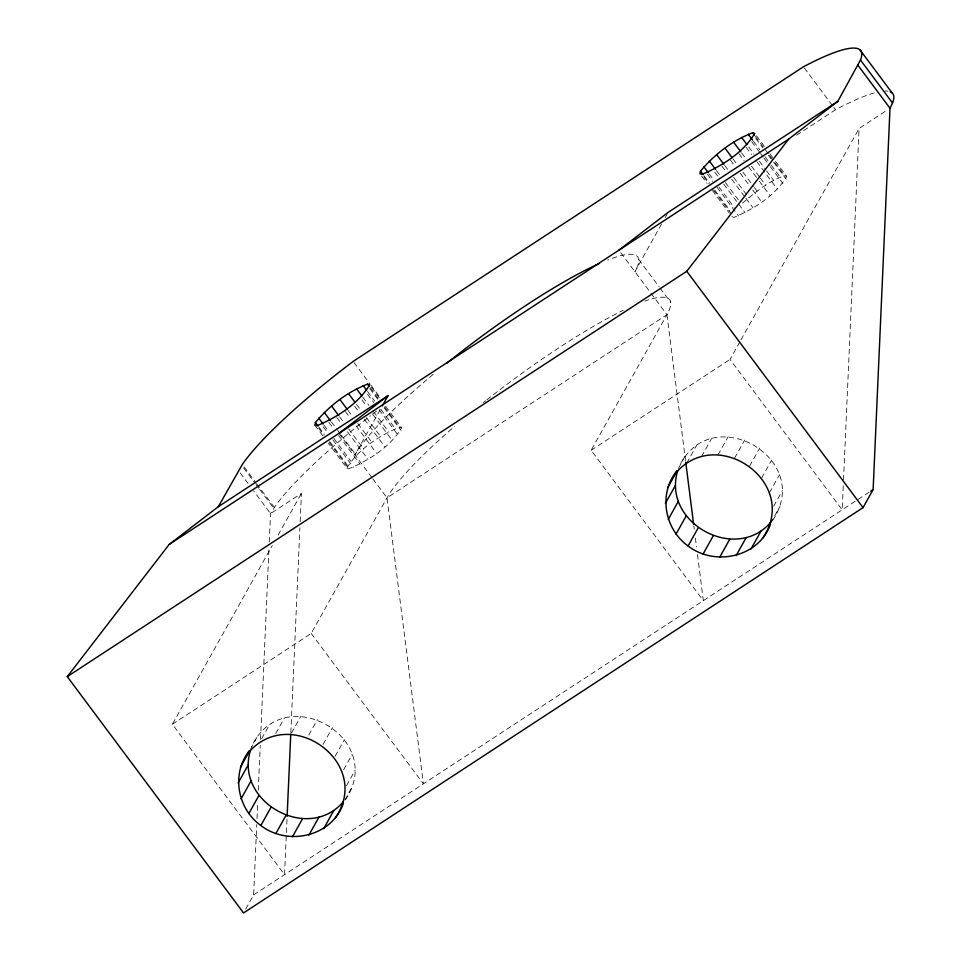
<?xml version="1.0" encoding="UTF-8"?>
<svg xmlns="http://www.w3.org/2000/svg" width="961" height="961" viewBox="0 0 961 961"><rect width="100%" height="100%" fill="white"/><g stroke="black" fill="none" stroke-linecap="round" stroke-linejoin="round"><path stroke-width="0.72" stroke-dasharray="4.8 3.6" d="M245.704 909.082L253.632 894.895L256.743 824.61M257.007 818.628L257.728 802.183M258.269 790.218L260.251 745.364M260.515 739.381L268.996 547.974M269.26 541.992L270.521 513.582L274.365 507.456A175.695 29.142 -36.7 0 1 370.55 415.669M286.991 819.349L284.54 874.666L172.367 724.282L272.263 545.548M290.835 732.618L299.904 527.757M300.168 521.775L301.43 493.365L270.521 513.582L253.608 490.903M843.253 485.882L842.196 509.81L730.024 359.426L740.234 341.155M843.518 479.899L859.074 128.498L887.532 109.878M345.419 799.804C387.283 737.58 282.81 678.886 251.47 746.901M772.656 520.261C814.231 458.986 711.753 399.752 679.427 466.073M346.897 468.079C358.129 449.111 379.451 435.573 399.644 427.116L401.686 427.789C390.442 446.745 369.132 460.283 348.927 468.74L346.897 468.079L328.194 443.009M731.97 216.693L734.012 217.366C754.205 208.897 775.515 195.371 786.759 176.404L775.191 160.895M250.581 749.196L257.956 735.297M678.49 468.391L685.193 455.754M278.101 535.109L301.43 493.365M380.16 409.794L354.969 454.865A178.085 29.539 -36.7 0 1 433.699 373.937M172.367 724.282L311.22 633.431L387.007 497.834A178.085 29.539 -36.7 0 1 454.625 426.336M261.656 738.709L269.585 724.522M275.747 733.471L284.396 717.999M291.495 733.063L300.865 716.293M308.781 735.093L317.43 719.621M323.064 744.403L332.434 727.645M335.077 756.331L344.446 739.574M343.63 769.713L352.279 754.241M346.501 785.666L355.15 770.193M661.54 224.045L634.909 271.699A178.085 29.539 -36.7 0 0 607.736 260.011M665.144 217.606L667.294 213.75M344.855 800.093L352.783 785.906M697.47 554.485L703.344 600.661L591.171 450.265L666.958 314.667L619.773 251.41M740.955 339.858L859.074 128.498M686.743 463.034L696.821 444.979M701.542 456.511L711.633 438.456M718.011 454.817L728.102 436.762M734.576 458.133L744.667 440.09M749.592 466.157L759.683 448.102M761.605 478.085L771.695 460.031M769.425 492.753L779.515 474.698M773.737 506.135L782.386 490.651M770.65 523.132L780.02 506.363M742.493 203.143C755.262 192.38 768.62 180.98 784.729 175.743L786.759 176.404M796.633 135.177L835.517 109.734A175.719 29.142 -36.7 0 1 875.723 92.532M311.22 633.431L423.393 783.828L387.007 497.834L666.958 314.667A178.085 29.539 -36.7 0 0 644.795 301.105M591.171 450.265L730.024 359.426M253.632 894.895L870.654 491.191M804.369 67.967L832.851 106.154M833.74 107.344L835.517 109.734M756.499 135.825L764.512 146.565M769.845 153.724L774.302 159.694M755.346 136.354L768.704 154.253M769.593 155.454L774.037 161.412M774.938 162.613L784.729 175.743M755.839 138.468L762.962 148.018M768.307 155.177L772.764 161.148M773.653 162.349L786.11 179.058M753.496 141.303L759.731 149.652M765.076 156.811L770.41 163.983M771.311 165.172L780.212 177.112M751.694 141.627L759.707 152.367M760.595 153.568L763.274 157.148M764.163 158.337L769.497 165.496M770.386 166.697L782.855 183.407M748.727 146.961L754.061 154.12M759.406 161.28L765.641 169.629M766.53 170.83L773.653 180.38M746.132 147.273L751.466 154.433M756.812 161.592L777.293 189.053M741.664 153.003L746.108 158.961M751.454 166.133L759.466 176.872M760.355 178.061L765.701 185.221M738.817 153.652L744.15 160.811M748.607 166.782L758.397 179.911M759.286 181.1L769.965 195.419M733.087 158.973L737.531 164.932M742.877 172.091L753.556 186.422M754.445 187.611L757.112 191.191M730.456 160.139L734.913 166.109M740.246 173.268L749.148 185.197M752.715 189.978L761.617 201.906M724.726 165.46L728.282 170.229M733.627 177.389L748.763 197.678M721.879 166.097L726.336 172.067M731.681 179.226L745.027 197.125M745.916 198.326L753.04 207.864M716.522 170.638L720.077 175.407M725.423 182.578L738.781 200.477M714.816 172.151L718.372 176.92M723.717 184.08L745.087 212.729M709.17 173.893L713.627 179.863M718.96 187.023L734.096 207.312M707.368 174.217L712.714 181.389M717.158 187.347L738.528 215.997M704.113 175.875L709.458 183.034M714.792 190.194L729.928 210.483M703.74 176.788L709.086 183.947M713.53 189.918L732.222 214.976M701.698 176.115L707.044 183.275M712.389 190.434L729.303 213.114M638.717 259.482L659.186 286.931M660.075 288.132L670.754 302.451M354.056 362.597L370.081 384.076M370.97 385.265L380.76 398.395M371.414 387.199L380.316 399.139M385.661 406.299L401.686 427.789M370.273 387.727L378.286 398.467M384.508 406.827L399.644 427.116M369.877 388.652L378.778 400.593M384.124 407.752L401.037 430.432M367.534 391.487L374.658 401.037M380.88 409.386L395.127 428.486M367.51 394.202L373.745 402.551M379.078 409.722L397.77 434.78M362.753 397.145L368.988 405.494M373.445 411.464L388.568 431.753M361.937 399.848L366.393 405.818M372.628 414.167L392.208 440.426M356.579 404.389L361.024 410.359M366.369 417.518L380.616 436.606M354.621 406.215L359.078 412.185M364.423 419.344L384.893 446.805M348.002 410.347L352.459 416.317M357.792 423.477L372.039 442.577M345.383 411.512L349.828 417.482M356.063 425.831L376.544 453.292M339.653 416.834L343.209 421.603M348.555 428.774L363.678 449.063M336.794 417.482L341.251 423.453M347.486 431.801L367.955 459.262M331.437 422.011L336.782 429.183M337.671 430.372L340.338 433.952M341.239 435.141L356.363 455.43M338.945 433.375L371.883 477.545M372.772 478.734L387.007 497.834M328.842 422.335L333.299 428.306M338.644 435.465L360.003 464.103M324.097 425.267L328.542 431.237M333.887 438.396L350.801 461.076M323.184 426.792L327.629 432.762M332.974 439.922L353.444 467.37M319.04 427.249L324.374 434.408M329.719 441.567L347.522 465.448M318.668 428.162L324.001 435.321M329.347 442.48L348.927 468.74M314.848 425.11L322.86 435.85M244.094 466.866L255.674 482.386M256.563 483.575L274.365 507.456M243.589 467.863L255.158 483.371M256.046 484.572L258.725 488.152M259.614 489.341L273.849 508.441M240.25 473.004L248.262 483.743M666.958 314.667L685.529 460.643M693.866 526.184L694.238 529.163M695.38 538.1L696.521 547.037M885.009 91.019A175.719 29.142 -36.7 0 1 887.94 91.163M372.784 413.927A175.695 29.142 -36.7 0 1 378.406 409.566M483.299 402.623A178.085 29.539 -36.7 0 1 485.665 400.737M486.819 399.824A178.085 29.539 -36.7 0 1 623.257 310.295"/><path stroke-width="1.44" d="M287.123 816.357L290.763 734.108M382.31 405.926L388.076 395.62L218.303 506.699L169.172 544.455L67.27 676.628L243.541 912.95L863.038 507.624L873.129 489.569L890.006 108.269L892.541 102.995A175.719 29.142 -36.7 0 0 890.282 91.751M343.257 803.672C331.725 836.815 287.567 846.257 260.839 825.511C237.343 808.682 231.024 773.725 249.307 750.769M343.305 801.762C308.337 842.953 234.688 802.159 250.365 750.625M770.494 524.129C758.962 557.272 714.816 566.726 688.076 545.98C664.58 529.139 658.261 494.194 676.544 471.238M771.599 521.246C737.003 563.795 661.805 523.409 677.601 471.082M315.472 422.48L314.848 425.11L316.878 425.771C337.083 417.314 358.393 403.776 369.637 384.82L367.595 384.148C347.389 391.8 329.251 405.914 315.472 422.48L318.139 426.059M700.557 171.094L699.92 173.725L701.962 174.397C722.155 165.941 743.466 152.403 754.721 133.435L752.679 132.774C732.462 140.426 714.323 154.541 700.557 171.094L703.224 174.674M169.172 544.455L788.669 139.129L837.8 101.373L860.491 60.026L892.541 102.995M335.329 817.859C373.433 762.734 289.693 703.104 247.866 753.352M762.566 538.316C800.669 483.191 716.93 423.561 675.102 473.809M218.303 506.699L242.316 464.487A175.695 29.142 -36.7 0 1 353.167 361.396L803.48 66.765A175.719 29.142 -36.7 0 1 860.491 60.026M240.49 767.25L249.86 750.481M238.124 782.963L248.214 764.908M241.007 798.915L251.097 780.861M248.803 813.595L258.893 795.54M260.839 825.511L270.93 807.456M275.843 833.535L285.934 815.481M292.408 836.863L302.499 818.808M308.877 835.157L318.968 817.102M323.689 828.634L333.779 810.579M667.727 487.72L677.097 470.95M665.36 503.42L675.451 485.365M668.243 519.384L678.334 501.33M676.039 534.064L686.13 516.009M688.076 545.98L698.167 527.925M703.092 553.992L713.182 535.938M719.645 557.32L729.735 539.265M736.114 555.626L746.204 537.571M750.925 549.103L761.016 531.049M67.27 676.628L686.767 271.302L788.669 139.129M338.945 433.375L388.076 395.62M618.884 250.208L668.015 212.453L837.8 101.373M870.654 491.191L873.129 489.569M859.987 49.84L892.036 92.809M857.969 65.3L890.006 108.269M752.679 132.774L754.457 135.165M748.163 134.144L752.607 140.102M741.604 137.411L746.949 144.57M733.651 142.252L740.775 151.802M725.074 148.222L732.186 157.772M716.714 154.709L723.837 164.259M709.398 161.088L715.633 169.448M703.836 166.733L708.281 172.704M686.767 271.302L863.038 507.624M367.595 384.148L369.384 386.538M363.078 385.517L366.646 390.286M356.531 388.785L361.865 395.944M348.567 393.65L354.801 401.998M339.99 399.608L347.113 409.158M331.641 406.095L338.752 415.645M324.325 412.473L330.548 420.822M318.752 418.107L323.208 424.077M685.722 462.133L693.674 524.694M446.505 363.45A178.085 29.539 -36.7 0 1 599.484 263.47"/></g></svg>
